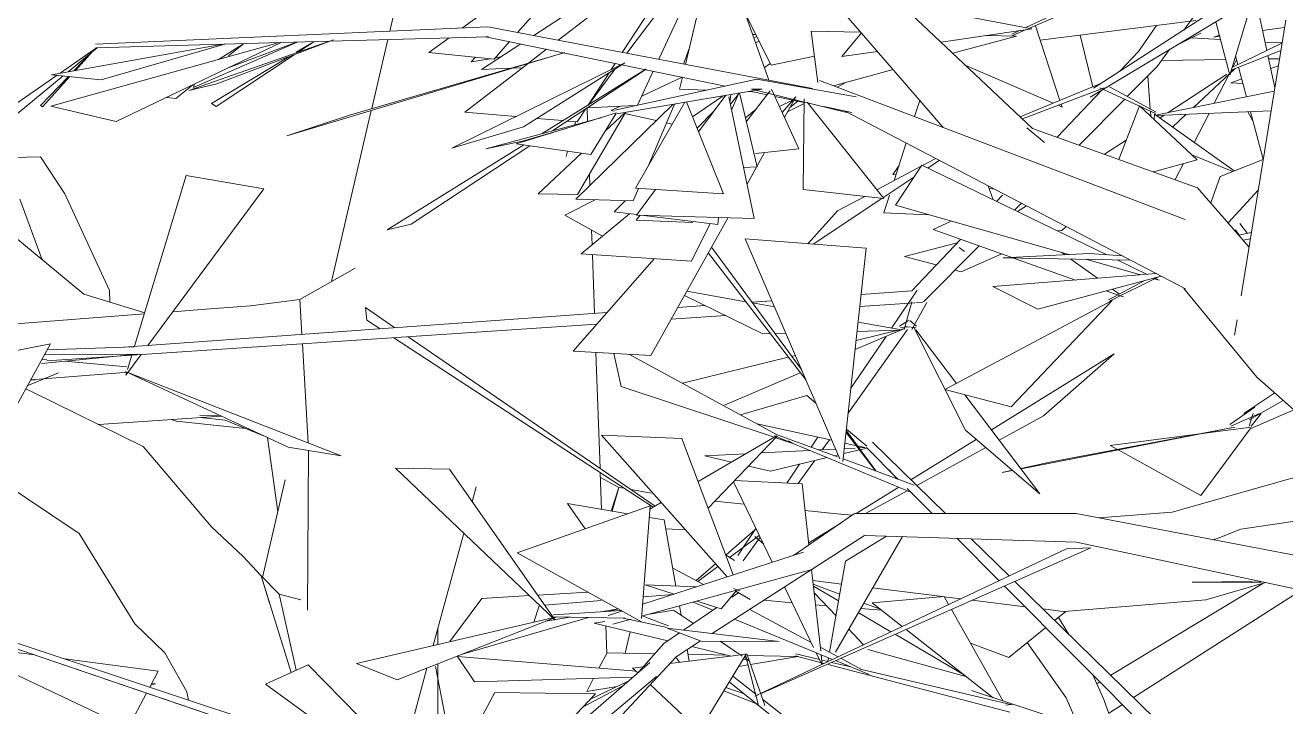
# Model space of a CAD drawing. Header units: millimetres. Extents: x 78096 to 288885, y -20632 to 149556.
# Drawn here: x 250612 to 251112, y 92259 to 92530 of the extents above; entities that cross this region are included whole.
import ezdxf

# ---------------------------------------------------------------- set-up
doc = ezdxf.new("R2010")
doc.units = ezdxf.units.MM
doc.layers.add('G-IMPT', color=8, linetype='Continuous', lineweight=9)
doc.layers.add('L-PLNT', color=71, linetype='Continuous', lineweight=9)

# ---------------------------------------------------------------- blocks, each defined once
blk = doc.blocks.new('ZZ-V - Tree Broadleaf 1 - 3dtree rotund SIMPLU-4826059-TOMH A-A')
at = {"layer": 'G-IMPT'}
for p, q in [((25381.08, 92535.79), (25375.11, 92527.62)), ((25400.37, 92533.02), (25393.33, 92509.77)), ((25318.07, 92523.57), (25379.91, 92531.42)), ((25364.29, 92529.43), (25357.08, 92519.09)), ((25393.33, 92509.77), (25387.84, 92530.9)), ((25204.42, 92524.54), (25205.64, 92525.01)), ((25205.12, 92522.59), (25206.52, 92523.25)), ((25339, 92505.06), (25333.97, 92525.59)), ((25381.83, 92526.43), (25372.91, 92521.95)), ((25176.5, 92514.14), (25178.77, 92520.29)), ((25357.08, 92519.09), (25349.63, 92511.22)), ((25369.45, 92519.87), (25364.54, 92513.16)), ((25393.97, 92511.66), (25413.63, 92519.55)), ((25394.23, 92512.76), (25414.09, 92522.43)), ((25208.61, 92512.78), (25210.96, 92514.4)), ((25364.54, 92513.16), (25352.68, 92501.21)), ((25159.91, 92501.38), (25175.91, 92508.88)), ((25392.15, 92510.15), (25368.89, 92494.86)), ((25378.99, 92496.9), (25395.38, 92512.23)), ((25395.23, 92512.17), (25393.76, 92511.21)), ((25342.56, 92503.75), (25324.84, 92485.05)), ((25342.81, 92506.82), (25340.59, 92505.71)), ((25180.1, 92493.17), (25192.26, 92501.54)), ((25214.59, 92497.21), (25219.77, 92499.83)), ((25270.32, 92499.68), (25268.25, 92493.25)), ((25351.64, 92500.17), (25333.53, 92481.93)), ((25147.78, 92495.68), (25151.34, 92497.35)), ((25148.97, 92495.42), (25147.78, 92495.68)), ((25165.68, 92491.69), (25153.25, 92494.47)), ((25367.33, 92493.84), (25365.57, 92492.68)), ((25370.63, 92489.08), (25376.08, 92494.18)), ((25172.02, 92490.28), (25169.75, 92490.79)), ((25264.91, 92482.8), (25260.12, 92467.84)), ((25352.25, 92483.93), (25343.67, 92478.29)), ((25299.49, 92460.23), (25297.38, 92465.83)), ((25129.39, 92454.18), (25141.41, 92460.26)), ((25258.28, 92462.1), (25256.01, 92455.02)), ((25303.12, 92462.1), (25300.76, 92459.62)), ((25310.66, 92458.9), (25307.93, 92456.14)), ((25312.61, 92457.88), (25309.1, 92455.57)), ((25129.39, 92454.18), (25144.33, 92445.78)), ((25273.73, 92454.32), (25256.01, 92455.02)), ((25326.68, 92447.98), (25324.89, 92447.93)), ((25326.68, 92447.98), (25328.43, 92449.62)), ((25286.48, 92444.53), (25267.16, 92424.13)), ((25293.82, 92441.94), (25272.09, 92420.05)), ((25285.93, 92441.27), (25288.03, 92439.75)), ((25177.86, 92423.96), (25201.21, 92419.74)), ((25267.16, 92424.13), (25247, 92422.69)), ((25266.13, 92419.65), (25269.29, 92424.33)), ((25050.2, 92417.53), (25050.82, 92412.43)), ((25050.2, 92417.53), (25061.95, 92409.46)), ((25185.15, 92418.27), (25174.24, 92417.49)), ((25176.93, 92422.3), (25207.98, 92407.07)), ((25211.53, 92420.16), (25203.63, 92419.59)), ((25203.87, 92419.26), (25212.59, 92417.68)), ((25268.33, 92419.26), (25246.47, 92417.81)), ((25259.11, 92409.27), (25265.98, 92419.43)), ((25264.12, 92408.78), (25267.08, 92419.72)), ((25267.14, 92408.71), (25273.15, 92419.4)), ((25271.1, 92419.45), (25268.74, 92419.29)), ((25271.1, 92419.45), (25272.09, 92420.05)), ((25146.06, 92415.48), (24952.39, 92401.63)), ((25050.82, 92412.43), (25056.01, 92409.04)), ((25193.31, 92414.26), (25171.62, 92412.82)), ((25142, 92410.84), (24923.74, 92396.29)), ((25241.89, 92375.56), (25265.47, 92408.75)), ((25244.66, 92400.81), (25264.22, 92409.12)), ((25245.02, 92404.38), (25261.23, 92408.38)), ((25245.41, 92407.99), (25262.51, 92408.41)), ((25245.81, 92411.68), (25262.39, 92408.68)), ((25262.26, 92410.1), (25265.82, 92412.34)), ((25262.4, 92408.67), (25264.22, 92409.12)), ((25262.58, 92409.51), (25266.43, 92409.86)), ((25266.52, 92409.71), (25264.81, 92409.94)), ((25269.02, 92410.01), (25266.28, 92412.34)), ((25268.66, 92409.42), (25266.81, 92409.67)), ((25288.39, 92368.79), (25267.81, 92409.78)), ((25284.83, 92387.33), (25268.75, 92408.55)), ((25061.46, 92405.47), (25164.43, 92338.15)), ((25067.21, 92405.86), (25165.25, 92338.62)), ((25207.98, 92407.07), (25210.88, 92407.14)), ((25212.75, 92407.19), (25217.07, 92407.29)), ((25242.96, 92385.41), (25256.9, 92406.01)), ((24921.57, 92395.23), (24959.59, 92398.93)), ((24922.81, 92398.72), (24960.03, 92398.93)), ((24958.44, 92401.83), (24923.89, 92400.69)), ((25176.14, 92387.4), (25218.09, 92397.74)), ((25219.44, 92398.08), (25220.88, 92398.43)), ((25347.5, 92399.02), (25298.79, 92368.91)), ((25347.5, 92399.02), (25319.36, 92374.48)), ((24921.69, 92396.7), (24923.75, 92396.98)), ((25192.72, 92378.74), (25222.85, 92391.54)), ((25318.01, 92343.56), (25288.22, 92382.86)), ((25319.36, 92374.48), (25301.87, 92364.85)), ((25288.39, 92368.79), (25318.01, 92343.56)), ((25227.15, 92362.04), (25229.83, 92366)), ((25231.54, 92361), (25234.39, 92365)), ((25292.68, 92365.13), (25266.76, 92349.11)), ((25296.49, 92361.89), (25269.1, 92346.82)), ((25217.49, 92347.76), (25222.56, 92355.25)), ((25221.99, 92347.54), (25228.47, 92356.66)), ((25261.95, 92346.13), (25244.99, 92335.65)), ((25265.32, 92344.74), (25248.8, 92335.65)), ((25193.41, 92319.34), (25204.83, 92329.14)), ((25198.01, 92318.97), (25205.27, 92329.7)), ((25238.94, 92331.91), (25226.2, 92324.03)), ((25194.68, 92318.07), (25206.57, 92327.02)), ((25200.21, 92316.89), (25206.91, 92326.32)), ((25208.23, 92323.61), (25204.85, 92326.58)), ((25193.26, 92319.3), (25194.49, 92318.5)), ((25194.35, 92318.67), (25196.74, 92317.03)), ((25194.64, 92318.4), (25196.74, 92317.03)), ((25181.47, 92309.08), (25189.17, 92315.69)), ((25182.21, 92308.68), (25190.11, 92314.63)), ((25227.85, 92309.07), (25239.27, 92307.66)), ((25238.57, 92303.68), (25228.01, 92307.63)), ((25096.39, 92301.96), (25115.29, 92303.1)), ((25118.55, 92303.3), (25138.49, 92304.5)), ((25228.1, 92306.88), (25238.09, 92300.97)), ((25237.06, 92295.09), (25228.39, 92304.25)), ((25251.56, 92306.14), (25279.31, 92302.71)), ((25280.01, 92302.63), (25286.58, 92301.82)), ((25096.39, 92301.96), (25083.7, 92284.81)), ((25147.22, 92296.87), (25150.11, 92297.71)), ((25254.63, 92297.66), (25248.06, 92300.12)), ((25291.11, 92301.26), (25312.1, 92298.66)), ((25319.26, 92297.78), (25328.09, 92296.69)), ((25088.71, 92279.87), (25138.82, 92294.43)), ((25245.88, 92296.37), (25258.85, 92288.7)), ((25323.86, 92293.28), (25328.09, 92296.69)), ((25247.97, 92283.56), (25242.07, 92289.8)), ((25260.49, 92287.74), (25288.07, 92271.45)), ((25305.65, 92278.56), (25320.32, 92290.41)), ((25305.65, 92278.56), (25290.4, 92284.27)), ((25249.7, 92281.74), (25288.64, 92271))]:
    blk.add_line(p, q, dxfattribs=at)
blk = doc.blocks.new('ZZ-V - Tree Broadleaf 1 - 3dtree rotund SIMPLU-4826034-TOMH A-A')
at = {"layer": 'G-IMPT'}
for p, q in [((25315.04, 92488.56), (25174.29, 92621.41)), ((25279.62, 92488.92), (25180.59, 92603.43)), ((25088.69, 92528.44), (25154.09, 92576.19)), ((25154.27, 92576.13), (25110.64, 92526.63)), ((25117.01, 92525.43), (25181.48, 92567.49)), ((25126.79, 92523.57), (25183.17, 92566.95)), ((25183.48, 92566.85), (25152.2, 92518.75)), ((25189.63, 92566.04), (25154.03, 92518.4)), ((25166.68, 92516.01), (25189.79, 92565.99)), ((25177.27, 92514), (25189.39, 92564.98)), ((25210.41, 92507.71), (25190.12, 92564.75)), ((25337.92, 92500.97), (25399.71, 92538.02)), ((25211.33, 92513.65), (25200.88, 92534.51)), ((25288.24, 92533.17), (25314.84, 92528.13)), ((25312.41, 92528.59), (25329.47, 92536.62)), ((25313.8, 92528.33), (25333.31, 92536.71)), ((25339.25, 92504.53), (25389.34, 92536.78)), ((25098.79, 92528.88), (24943.07, 92522.05)), ((25098.79, 92528.88), (25227.67, 92504.44)), ((25314.84, 92528.13), (25278.72, 92522.85)), ((25307.15, 92525.47), (25312.57, 92527.8)), ((25316.17, 92529.34), (25325.93, 92499.68)), ((25415.57, 92531.52), (25397.83, 92422.15)), ((24925.33, 92497.42), (25015.57, 92522.6)), ((24951.31, 92491.29), (25016.75, 92522.65)), ((25036, 92523.18), (24980.14, 92503.6)), ((24981.92, 92504.8), (25023.18, 92522.81)), ((24991.28, 92506.31), (25037.55, 92523.68)), ((25016.65, 92522.63), (24994.2, 92521.98)), ((24996.07, 92512.74), (25022.79, 92522.8)), ((25099.05, 92524.99), (25016.71, 92522.63)), ((25022.78, 92518.8), (25029.72, 92522.98)), ((25023.69, 92518.98), (25029.72, 92522.98)), ((25075.36, 92518.7), (25083.4, 92524.57)), ((25097.94, 92524.99), (25193, 92505.36)), ((25097.94, 92524.99), (25099.05, 92524.99)), ((25107.46, 92523.02), (25101.35, 92516.09)), ((25203.96, 92525.84), (25205.21, 92525.86)), ((25229.78, 92506.86), (25227.2, 92527.24)), ((25246.9, 92526.75), (25227.2, 92527.24)), ((25247.1, 92526.53), (25239.41, 92517.1)), ((25283.44, 92518.39), (25308.63, 92525.23)), ((25308.63, 92525.23), (25296.97, 92525.52)), ((25306.89, 92525.99), (25309.9, 92527.41)), ((24925.53, 92509.87), (24992.91, 92521.95)), ((24943.47, 92520.53), (24929, 92510.5)), ((24932.17, 92511.06), (24943.67, 92520.53)), ((24934.51, 92511.48), (24941.37, 92518.64)), ((24941.9, 92519.07), (24935.13, 92511.59)), ((24941.54, 92518.81), (24943.26, 92520.6)), ((24993.42, 92521.96), (24943.27, 92520.52)), ((24945.28, 92507.88), (24994.74, 92522.14)), ((24991, 92497.3), (25021.95, 92517.83)), ((24991.86, 92515.98), (25001.76, 92522.2)), ((24995.92, 92517.44), (25001.79, 92522.2)), ((25129.44, 92518.73), (25019.08, 92485.62)), ((25043.83, 92493.88), (25128.54, 92518.48)), ((25075.36, 92518.7), (25101.35, 92516.09)), ((25096.31, 92511.92), (25111.91, 92522.1)), ((25115.11, 92514.58), (25122.14, 92519.99)), ((25253.47, 92519.16), (25239.41, 92517.1)), ((24989.09, 92498.52), (25019.85, 92517.04)), ((25152.08, 92514.07), (25084.52, 92480.79)), ((25089.71, 92495.04), (25114.79, 92514.33)), ((25112.62, 92512.66), (25108.61, 92512.48)), ((25112.96, 92489.2), (25153.17, 92514.61)), ((25149.36, 92514.37), (25147.78, 92511.95)), ((25211.33, 92513.65), (25228.46, 92517.22)), ((25288.55, 92513.56), (25323.25, 92498.58)), ((24927.78, 92509.65), (24871.95, 92470.93)), ((24882.27, 92469.97), (24930.16, 92509.41)), ((24921.27, 92497.66), (24932.31, 92509.19)), ((24932.9, 92509.13), (24922.04, 92497.13)), ((24925.53, 92509.87), (24945.28, 92507.88)), ((25107.74, 92512.44), (25096.31, 92511.92)), ((25120.38, 92486.54), (25161.57, 92512.11)), ((25124.61, 92487.68), (25161.61, 92512.1)), ((25146.96, 92510.68), (25138.62, 92497.86)), ((25149.42, 92512.23), (25138.72, 92497.93)), ((25205.62, 92508.09), (25149.21, 92495.87)), ((25158.27, 92497.83), (25164.48, 92511.25)), ((25174.93, 92504.11), (25176.05, 92508.86)), ((25205.62, 92508.09), (25245, 92501.09)), ((25230.43, 92507.62), (25375.61, 92452.44)), ((25236, 92505.51), (25259.71, 92511.95)), ((24974.92, 92500.41), (24981.54, 92505.77)), ((24991.28, 92506.31), (24980.14, 92503.6)), ((24982.16, 92506.07), (24981.92, 92504.8)), ((25207.76, 92504.19), (25150.04, 92494.33)), ((25185.6, 92503.75), (25174.93, 92504.11)), ((25198.48, 92502.6), (25195.57, 92495.87)), ((25205.72, 92473.35), (25198.69, 92502.64)), ((25210.91, 92503.46), (25201.43, 92491.23)), ((25203.7, 92503.15), (25202, 92503.2)), ((25202.78, 92503.34), (25209.71, 92501.9)), ((25203.49, 92504.19), (25241.39, 92494.85)), ((25203.49, 92504.19), (25207.76, 92504.19)), ((25222.23, 92480.53), (25211.43, 92504.12)), ((25237.43, 92504.96), (25241.52, 92507.01)), ((25310.14, 92493.19), (25342.45, 92506.48)), ((25311.02, 92492.36), (25343.44, 92504.73)), ((25363.89, 92494.52), (25341.8, 92504.71)), ((25364.16, 92494.96), (25345.57, 92505.08)), ((25411, 92503.37), (25363.91, 92493.86)), ((24921.27, 92497.66), (24922.04, 92497.13)), ((24971.4, 92500.91), (24974.92, 92500.41)), ((24989.09, 92498.52), (24991, 92497.3)), ((25133.71, 92460.51), (25172.28, 92498.12)), ((25157.36, 92497.63), (25138.36, 92496.76)), ((25157.38, 92464.82), (25176.99, 92498.93)), ((25162.44, 92473.62), (25172.93, 92498.24)), ((25192.38, 92462.63), (25177.74, 92499.06)), ((25182.5, 92487.21), (25193.34, 92501.72)), ((25204.54, 92452.86), (25194.49, 92501.08)), ((25194.92, 92499.02), (25195.22, 92502.04)), ((25195.09, 92498.21), (25198.27, 92502.12)), ((25212.73, 92501.28), (25219.94, 92499.79)), ((25215.65, 92494.9), (25221.1, 92501.11)), ((25216.54, 92492.97), (25221.1, 92501.11)), ((25217.75, 92495.14), (25224.36, 92498.43)), ((25221.91, 92499.38), (25218.72, 92496.86)), ((25220.32, 92499.71), (25224.36, 92498.88)), ((25223.97, 92464.35), (25224.38, 92500.36)), ((25255.96, 92460.7), (25225.61, 92498.99)), ((25225.95, 92498.55), (25228.54, 92498.01)), ((25325.19, 92497.74), (25326.8, 92497.05)), ((25326.41, 92498.23), (25326.8, 92497.05)), ((25380.38, 92476.16), (25357.52, 92497.6)), ((24925.33, 92497.42), (24951.31, 92491.29)), ((25043.83, 92493.88), (25019.08, 92485.62)), ((25089.71, 92495.04), (25109.89, 92493.29)), ((25098.08, 92480.52), (25143.68, 92492.82)), ((25110.01, 92482.47), (25149.83, 92494.71)), ((25118.28, 92492.56), (25128.63, 92491.66)), ((25137.56, 92496.22), (25134.27, 92491.17)), ((25134.35, 92462.38), (25153.51, 92494.92)), ((25139.68, 92478.19), (25149.62, 92494.33)), ((25145.39, 92487.46), (25153.34, 92494.89)), ((25181.92, 92488.64), (25188.59, 92495.37)), ((25201.06, 92492.74), (25205.34, 92496.28)), ((25232.15, 92497.27), (25243.38, 92494.95)), ((25240.67, 92495.45), (25375.74, 92424.91)), ((25349.3, 92476.27), (25357.48, 92497.48)), ((25363.3, 92492.17), (25363.46, 92494.17)), ((25395.09, 92471.73), (25363.46, 92494.17)), ((25409.73, 92495.51), (25364.11, 92493.71)), ((25112.96, 92489.2), (25084.52, 92480.79)), ((25112.62, 92483.49), (25129.85, 92488.57)), ((25130.41, 92491.51), (25134.27, 92491.17)), ((25312.85, 92488.84), (25319.8, 92483.02)), ((25380.61, 92465.04), (25315.04, 92488.56)), ((25098.08, 92480.52), (25112.62, 92483.49)), ((25058.87, 92448.33), (25113.11, 92482.02)), ((25068.32, 92450.52), (25115.52, 92481.67)), ((25110.01, 92482.47), (25139.68, 92478.19)), ((25118.75, 92462.58), (25136.03, 92478.72)), ((25201.7, 92466.49), (25208.7, 92478.99)), ((25222.23, 92480.53), (25205.1, 92478.58)), ((25394.59, 92471.53), (25378.26, 92478.14)), ((25205.72, 92473.35), (25200.32, 92473.12)), ((25270.86, 92473.6), (25253.23, 92464.14)), ((25271.11, 92473.98), (25260.63, 92458.04)), ((25271.11, 92473.98), (25344.5, 92438.42)), ((25276.61, 92476.68), (25271.36, 92473.86)), ((25273.45, 92472.85), (25278.07, 92475.92)), ((25380.38, 92476.16), (25363.11, 92471.32)), ((25406.61, 92476.28), (25389.53, 92469.53)), ((25255.68, 92461.05), (25267.98, 92469.22)), ((25385.82, 92459.02), (25389.53, 92469.53)), ((25118.75, 92462.58), (25134.35, 92462.38)), ((25156.53, 92459.76), (25158.65, 92464.74)), ((25157.38, 92464.82), (25192.38, 92462.63)), ((25157.83, 92454.17), (25165.41, 92464.32)), ((25223.97, 92464.35), (25255.96, 92460.7)), ((25400.98, 92441.55), (25380.61, 92465.04)), ((25404.62, 92464.02), (25392.68, 92451.12)), ((25133.71, 92460.51), (25156.53, 92459.76)), ((25148.98, 92455.42), (25153.38, 92459.86)), ((25227.95, 92442.62), (25255.28, 92460.78)), ((25248.42, 92461.56), (25237.68, 92455.8)), ((25329.49, 92438.5), (25260.63, 92458.04)), ((25135.8, 92438.73), (25155.08, 92454.68)), ((25148.98, 92455.42), (25157.95, 92454.33)), ((25157.64, 92452.16), (25159.24, 92454.13)), ((25157.83, 92454.17), (25204.54, 92452.86)), ((25159.69, 92454.12), (25190.09, 92450.43)), ((25163.51, 92398.36), (25194.22, 92453.15)), ((25190.09, 92450.43), (25190.37, 92453.26)), ((25225.86, 92442.78), (25237.68, 92455.8)), ((25068.32, 92450.52), (25058.87, 92448.33)), ((25157.64, 92452.16), (25180.17, 92451.28)), ((25179.65, 92435.89), (25187.12, 92450.79)), ((25275.6, 92448.38), (25282.71, 92451.78)), ((25275.6, 92448.38), (25306.81, 92437.34)), ((25248.99, 92441), (25200.97, 92444.68)), ((25238.56, 92357.35), (25200.97, 92444.68)), ((25396.98, 92446.15), (25401.9, 92447.25)), ((25398.73, 92444.14), (25401.49, 92444.72)), ((25135.8, 92438.73), (25179.65, 92435.89)), ((25186.35, 92439.11), (25225.13, 92388.57)), ((25223.28, 92392.85), (25187.62, 92441.38)), ((25248.99, 92441), (25239.81, 92356.29)), ((25337.69, 92438.92), (25303.4, 92437.16)), ((25327.92, 92438.42), (25326.72, 92439.28)), ((25337.69, 92438.92), (25350.74, 92437.97)), ((25132.63, 92400.15), (25164.79, 92436.85)), ((25353.94, 92436.3), (25303.4, 92437.16)), ((25307.51, 92437.09), (25332.09, 92428.39)), ((25340.85, 92429.08), (25330.3, 92436.7)), ((25357.91, 92430.43), (25336.17, 92436.6)), ((25348.7, 92436.39), (25360.56, 92430.64)), ((25364.22, 92430.93), (25299.25, 92425.8)), ((25317.21, 92416.84), (25366.17, 92429.91)), ((25345.27, 92420.48), (25359.68, 92428.18)), ((25345.57, 92420.05), (25364.83, 92429.56)), ((25365.35, 92428.32), (25362.89, 92429.02)), ((25363.52, 92429.21), (25365.35, 92428.32)), ((25317.21, 92416.84), (25299.25, 92425.8)), ((25344.3, 92424.07), (25349.46, 92422.25)), ((25349.57, 92422.78), (25346.84, 92424.75)), ((25404.09, 92389.83), (25375.11, 92425.06)), ((25280.29, 92384.91), (25346.65, 92420.3)), ((25346.65, 92420.3), (25306.59, 92378.1)), ((25349.51, 92422.23), (25351.14, 92421.65)), ((25396.27, 92412.52), (25395.28, 92406.44)), ((24925.19, 92403.04), (24867.03, 92297.58)), ((24925.19, 92403.04), (24877.17, 92393.61)), ((25132.63, 92400.15), (25163.51, 92398.36)), ((25148.82, 92399.21), (25151.79, 92386.09)), ((25155.11, 92398.85), (25213.42, 92367.1)), ((25454.21, 92345.44), (25404.09, 92389.83)), ((25151.79, 92386.09), (25212.52, 92365.94)), ((25225.5, 92382.5), (25199.11, 92374.89)), ((25225.5, 92382.5), (25229.02, 92379.53)), ((25280.29, 92384.91), (25306.59, 92378.1)), ((25205.71, 92371.3), (25235.36, 92364.78)), ((25241.05, 92367.81), (25252.69, 92352.64)), ((25252.89, 92352.57), (25241.14, 92368.56)), ((25241.21, 92369.23), (25249.32, 92362.38)), ((25175.86, 92365.4), (25143.91, 92366.74)), ((25193.76, 92310.51), (25143.91, 92366.74)), ((25175.86, 92365.4), (25196.27, 92311.32)), ((25182.26, 92348.45), (25213.47, 92366.49)), ((25186.28, 92337.8), (25213.71, 92366.39)), ((25212.61, 92366.58), (25266.32, 92344.32)), ((25213.01, 92367.25), (25237.67, 92358.17)), ((25213.09, 92365.75), (25220.27, 92363.37)), ((25218.21, 92364.49), (25220.27, 92363.37)), ((25240.6, 92363.63), (25244.66, 92362.74)), ((25245.56, 92362.54), (25248.57, 92361.88)), ((25251.56, 92363.98), (25280.54, 92335.64)), ((25184.93, 92358.57), (25201.24, 92359.42)), ((25184.93, 92358.57), (25195.5, 92356.11)), ((25207.32, 92359.74), (25226.69, 92360.74)), ((25233.58, 92357.89), (25211.01, 92352.49)), ((25230.19, 92360.93), (25236.88, 92361.27)), ((25237.89, 92358.92), (25236.53, 92358.59)), ((25246.33, 92360.93), (25240.15, 92359.46)), ((25240.37, 92361.45), (25244.66, 92361.68)), ((25246.14, 92361.75), (25248.57, 92361.88)), ((25249.35, 92361.66), (25246.68, 92361.02)), ((25249.17, 92361.83), (25261.6, 92349.36)), ((25083.56, 92353.29), (25062.19, 92353.71)), ((25062.19, 92353.71), (25125.5, 92293.37)), ((25083.56, 92353.29), (25125.5, 92293.37)), ((25202.32, 92354.52), (25211.01, 92352.49)), ((25239.92, 92357.34), (25268.02, 92346.99)), ((25258, 92352.97), (25261.28, 92349.48)), ((25196.28, 92348.22), (25211.75, 92316.35)), ((25196.79, 92348.76), (25223.6, 92347.47)), ((25223.6, 92347.47), (25226.28, 92323.28)), ((25265.29, 92345.66), (25275.26, 92335.64)), ((25163.29, 92338.7), (25110.41, 92320.12)), ((25130.48, 92339.6), (25154.36, 92335.56)), ((25130.48, 92339.6), (25137.5, 92329.64)), ((25163.29, 92338.7), (25159.87, 92293.95)), ((25163.19, 92337.43), (25167.62, 92339.99)), ((25162.94, 92334.11), (25168.85, 92333.11)), ((25168.85, 92333.11), (25173.49, 92306.88)), ((25244.42, 92335.65), (25220.1, 92319.07)), ((25332.42, 92335.63), (25244.66, 92335.65)), ((25425.22, 92317.96), (25332.42, 92335.63)), ((25169.47, 92329.6), (25177.14, 92329.26)), ((25248.31, 92327.01), (25187.83, 92288.01)), ((25236.77, 92280.65), (25263.39, 92326.53)), ((25240.86, 92316.71), (25257.12, 92326.73)), ((25332.47, 92324.35), (25248.31, 92327.01)), ((25285.02, 92325.85), (25301.79, 92309.01)), ((25290.74, 92325.67), (25305.82, 92310.92)), ((25421.72, 92305.21), (25332.47, 92324.35)), ((25159.77, 92292.66), (25110.41, 92320.12)), ((25160.31, 92299.63), (25224.09, 92320.37)), ((25328.6, 92321.69), (25207.08, 92264.22)), ((25338.24, 92322.07), (25207.1, 92264.16)), ((25328.6, 92321.69), (25338.24, 92322.07)), ((25160.38, 92295.02), (25227.98, 92313.56)), ((25184.44, 92307.48), (25172.23, 92314.04)), ((25227.37, 92313.42), (25230.96, 92281.03)), ((25240.86, 92316.71), (25234.5, 92280.57)), ((25308.05, 92308.74), (25389.27, 92229.31)), ((25160.53, 92302.56), (25172.36, 92303.55)), ((25172.8, 92303.7), (25161.32, 92307.32)), ((25181.66, 92306.57), (25161.32, 92307.32)), ((25191.4, 92297.82), (25197.49, 92305.09)), ((25198.3, 92304.21), (25195.74, 92302.47)), ((25198.73, 92304.97), (25196.28, 92305.86)), ((25197.25, 92304.81), (25203, 92301.54)), ((25198.67, 92304.97), (25198.57, 92305.09)), ((25198.63, 92305.09), (25198.67, 92304.97)), ((25216.53, 92306.51), (25228.16, 92282.55)), ((25251.41, 92300.19), (25279.93, 92302.77)), ((25281.76, 92299.54), (25279.93, 92302.77)), ((25303.89, 92306.9), (25384.49, 92226)), ((25079.98, 92224.74), (24860.69, 92299.33)), ((24860.72, 92299.27), (25079.98, 92224.73)), ((24867.77, 92298.92), (25081.67, 92227.84)), ((25117.12, 92292.59), (25119.24, 92299.09)), ((25121.37, 92299.27), (25143.75, 92301.15)), ((25143.79, 92296.65), (25150.56, 92297.78)), ((25174.89, 92299), (25175.54, 92295.3)), ((25189.71, 92298.35), (25176.51, 92289.36)), ((25180.28, 92300.47), (25188.1, 92297.26)), ((25191.4, 92297.82), (25181.73, 92300.87)), ((25227.23, 92284.48), (25202.76, 92297.63)), ((25251.41, 92300.19), (25263.34, 92290.83)), ((25303.43, 92261.24), (25282.85, 92297.61)), ((25124.51, 92294.31), (25046.64, 92276.18)), ((25062.86, 92269.64), (25126.17, 92294.68)), ((25121.89, 92292.99), (25131.35, 92294.57)), ((25124.65, 92294.7), (25153.39, 92294.14)), ((25124.88, 92295.47), (25151.7, 92297.15)), ((25145.29, 92292.85), (25141.09, 92292.17)), ((25146.55, 92295.16), (25152.05, 92296.95)), ((25148.43, 92291.74), (25155.7, 92293.73)), ((25170.06, 92290.39), (25152.6, 92294.14)), ((25170.51, 92291.15), (25160.13, 92295.12)), ((25172.56, 92297.29), (25162.97, 92295.73)), ((25172.56, 92297.29), (25180.43, 92292.04)), ((25196.71, 92293.73), (25235.69, 92277.75)), ((24883.16, 92291.69), (25079.96, 92224.7)), ((25170.3, 92285.13), (25141.09, 92292.17)), ((25174.9, 92288.26), (25168.74, 92284.07)), ((25183.48, 92285), (25169.96, 92290.15)), ((25214.43, 92284.82), (25169.96, 92290.15)), ((25264.84, 92289.66), (25299.39, 92262.57)), ((25168.74, 92284.07), (25158.77, 92272.78)), ((25183.28, 92285.07), (25173.56, 92278.8)), ((25195.36, 92279.08), (25179.81, 92282.83)), ((25183.48, 92285), (25214.43, 92284.82)), ((25191.05, 92284.95), (25199.83, 92279.09)), ((25237.85, 92278.77), (25230.79, 92282.57)), ((25086.74, 92278.89), (25157.69, 92273.03)), ((25086.74, 92278.89), (25093.52, 92268.84)), ((25173.56, 92278.8), (25113.08, 92213.76)), ((25146.14, 92280.38), (25142.92, 92274.25)), ((25146.14, 92280.38), (25165.17, 92280.02)), ((25198.33, 92279.44), (25171.08, 92276.14)), ((25173.44, 92278.68), (25174.91, 92276.6)), ((25177.96, 92281.64), (25178.76, 92277.07)), ((25178.29, 92279.78), (25193.66, 92279.49)), ((25182.88, 92249.42), (25201.32, 92279.81)), ((25201.08, 92279.78), (25199.15, 92279.54)), ((25202.38, 92277.39), (25200.18, 92277.92)), ((25200.58, 92278.59), (25202.38, 92277.39)), ((25201.02, 92279.95), (25206.32, 92259.46)), ((25201.61, 92279.95), (25208.75, 92259.44)), ((25201.75, 92279.34), (25221.65, 92278.97)), ((25203.07, 92275.74), (25222.06, 92278.86)), ((25220.85, 92279.18), (25232.33, 92276.16)), ((25221.08, 92279.91), (25230.52, 92277.69)), ((25229.21, 92280.41), (25231.47, 92275.75)), ((25231.12, 92279.62), (25231.54, 92275.79)), ((25231.35, 92277.5), (25233.89, 92276.9)), ((25234.12, 92278.39), (25233.85, 92276.91)), ((25247.1, 92273.8), (25238.91, 92278.2)), ((25010.51, 92267.95), (25027.5, 92275.58)), ((25027.5, 92275.58), (25070.93, 92231.41)), ((25062.86, 92269.64), (25046.64, 92276.18)), ((25106.95, 92227.8), (25163.09, 92276.54)), ((25160.62, 92274.87), (25156.28, 92274.35)), ((25158.35, 92272.42), (25156.28, 92274.35)), ((25198.38, 92274.96), (25202.15, 92275.58)), ((25233.92, 92275.75), (25306.03, 92256.79)), ((25235.24, 92276.58), (25242.92, 92274.78)), ((25236.82, 92277.28), (25250.2, 92271.8)), ((25246.57, 92273.93), (25306.98, 92259.75)), ((25010.51, 92267.95), (25052.44, 92237.56)), ((25078.88, 92198.36), (25165.77, 92270.92)), ((25156.43, 92270.75), (25093.52, 92268.84)), ((25140.82, 92270.28), (25138.05, 92265.02)), ((25139.51, 92261.95), (25154.52, 92269.1)), ((25182.88, 92249.42), (25163.3, 92267.77)), ((25194.64, 92268.8), (25262.68, 92214.33)), ((25196.03, 92271.08), (25205.16, 92263.96)), ((25049.01, 92167.67), (25101.65, 92264.66)), ((25141.61, 92264.16), (25050.22, 92168.31)), ((25141.61, 92264.16), (25101.65, 92264.66)), ((25136.66, 92258.96), (25152.42, 92267.27)), ((25138.05, 92265.02), (25150.15, 92267.02)), ((25192.49, 92265.26), (25206.23, 92259.8)), ((25193.33, 92266.64), (25200.53, 92264.09)), ((25206.69, 92264.04), (25204.77, 92263.13)), ((25206.42, 92263.85), (25204.77, 92263.13)), ((25290.83, 92265.38), (25371.73, 92238.81)), ((25207.92, 92261.8), (25266.53, 92216.08)), ((25304.45, 92259.61), (25306.5, 92259.8))]:
    blk.add_line(p, q, dxfattribs=at)
blk = doc.blocks.new('ZZ-V - Tree Broadleaf 2 - 3dtree rotund SIMPLU-4826084-TOMH A-A')
at = {"layer": 'G-IMPT'}
for p, q in [((25092.19, 92514.95), (25093.9, 92516.84)), ((25092.19, 92514.95), (25099.79, 92516.25)), ((25101.79, 92516.59), (25104.07, 92516.99)), ((25409.63, 92512.31), (25412.62, 92513.37)), ((25393.83, 92506.69), (25398.12, 92508.22)), ((25398.6, 92506.42), (25393.83, 92506.69)), ((25138.43, 92491.4), (25138.24, 92496.67)), ((24921.16, 92477.29), (24893.78, 92476.61)), ((24921.16, 92477.29), (24930.87, 92462.58)), ((25139.34, 92466), (25139.18, 92470.57)), ((24948.6, 92424.24), (24930.87, 92462.58)), ((24938.39, 92422.73), (24890.91, 92462.1)), ((24921.92, 92436.39), (24912.95, 92460.5)), ((25140.19, 92442.36), (25139.98, 92448.23)), ((25141.17, 92415.13), (25140.33, 92438.43)), ((24962.59, 92415.38), (24938.39, 92422.73)), ((24948.81, 92419.57), (24948.6, 92424.24)), ((25143.39, 92353.62), (25141.73, 92399.62)), ((24975.02, 92372.34), (24973.08, 92372.98)), ((25002.58, 92369.46), (24975.02, 92372.34)), ((25370.46, 92336.24), (25441.57, 92356.36)), ((25143.97, 92337.32), (25143.45, 92351.87)), ((25150.83, 92346.05), (25143.52, 92349.93)), ((25150.83, 92346.05), (25147.76, 92336.68)), ((25150.83, 92346.05), (25148.16, 92336.61)), ((25150.83, 92346.05), (25152.9, 92345.69)), ((25155.65, 92345.21), (25163.59, 92343.81)), ((25188.95, 92340.59), (25200.57, 92339.38)), ((25397.75, 92329.5), (25462.57, 92338.95)), ((25224.77, 92336.87), (25236.01, 92335.7)), ((25236.01, 92335.7), (25243.45, 92334.98)), ((25341.38, 92333.93), (25370.46, 92336.24)), ((25388.74, 92325.89), (25397.75, 92329.5)), ((25388.74, 92325.89), (25386.67, 92325.3)), ((25406.48, 92307.96), (25346.15, 92271.48)), ((25378.49, 92308.41), (25401.8, 92308.72)), ((25378.49, 92308.41), (25405.8, 92308.48)), ((25383.9, 92301.35), (25407.49, 92308.26)), ((25401.8, 92308.72), (25402.1, 92308.15)), ((25421.58, 92305.09), (25355.18, 92262.65)), ((25208.46, 92301.31), (25219.59, 92300.22)), ((25228.92, 92299.43), (25233.28, 92299.08)), ((25246.82, 92297.97), (25255.1, 92297.29)), ((25327.76, 92296.73), (25383.9, 92301.35)), ((25325.3, 92294.43), (25329.34, 92287.92)), ((25078.93, 92283.7), (25078.92, 92290.02)), ((25146.03, 92280.16), (25145.64, 92291.07)), ((25155.33, 92288.74), (25153.39, 92280.24)), ((24956.02, 92250.57), (24885.89, 92283.86)), ((24885.89, 92283.86), (24918.78, 92279.53)), ((25312.97, 92284.47), (25328.45, 92262.46)), ((24930.92, 92277.93), (24967.92, 92273.06)), ((24964.58, 92266.75), (24967.92, 92273.06)), ((25078.1, 92274.99), (25081.92, 92255.08)), ((25079.05, 92232.37), (25078.95, 92276)), ((24964.98, 92267.51), (24966.81, 92268.13)), ((24965.45, 92268.39), (24966.81, 92268.13)), ((25338.98, 92271.69), (25343.37, 92261.83)), ((25341.8, 92268.85), (25340.57, 92268.11)), ((24956.02, 92250.57), (24963.33, 92264.39)), ((25328.45, 92262.46), (25333.11, 92251.49)), ((25343.37, 92261.83), (25348.91, 92246.31)), ((25350.78, 92259.84), (25345.57, 92256.51))]:
    blk.add_line(p, q, dxfattribs=at)
blk = doc.blocks.new('ZZ-V - Tree Broadleaf 2 - 3dtree rotund SIMPLU-4826109-TOMH A-A')
at = {"layer": 'G-IMPT'}
for p, q in [((25059.9, 92527.18), (25066.23, 92554.33)), ((25404.87, 92534.33), (25408.08, 92519.5)), ((25406.36, 92527.42), (25415.09, 92528.59)), ((25052.75, 92496.47), (25059.13, 92523.84)), ((25377.93, 92524.47), (25389.67, 92523.83)), ((25389.21, 92525.64), (25387.09, 92524.83)), ((25387.09, 92524.83), (25389.34, 92525.13)), ((25407.35, 92522.88), (25414.11, 92522.51)), ((25366.23, 92515.47), (25391.75, 92515.87)), ((25394.6, 92512.93), (25396.09, 92515.83)), ((25395.65, 92517.45), (25396.6, 92513.91)), ((25396.89, 92512.83), (25400.01, 92501.15)), ((25408.51, 92517.5), (25411.24, 92504.87)), ((25408.81, 92516.14), (25413.08, 92516.2)), ((25360.83, 92509.42), (25361.77, 92496.26)), ((25387.22, 92498.56), (25393.18, 92510.17)), ((25036.77, 92427.86), (25052.56, 92495.67)), ((25361.83, 92495.47), (25361.97, 92493.42)), ((25379.22, 92482.99), (25385.15, 92494.54)), ((25400.53, 92495.14), (25402.55, 92491.64)), ((25401.6, 92495.19), (25406.63, 92476.39)), ((25133.3, 92490.02), (25133.62, 92491.23)), ((25129.89, 92477.48), (25130.44, 92479.52)), ((25262.05, 92473.87), (25259.6, 92470.31)), ((25371.65, 92468.25), (25374.93, 92474.63)), ((24979.02, 92469.84), (24958.57, 92402.07)), ((24979.02, 92469.84), (25009.84, 92464.57)), ((25259.6, 92470.31), (25260.85, 92470.13)), ((24963.87, 92402.45), (25009.84, 92464.57)), ((25297.77, 92464.81), (25299.95, 92464.49)), ((25395.57, 92448.27), (25397.1, 92446.18)), ((25397.32, 92450.82), (25400.38, 92446.91)), ((25264.23, 92437.78), (25285.2, 92443.18)), ((25276.83, 92434.35), (25264.23, 92437.78)), ((25286.72, 92431.66), (25302.91, 92438.72)), ((25024.13, 92420.69), (25046.08, 92433.14)), ((25286.72, 92431.66), (25284.28, 92432.32)), ((25004.53, 92418.08), (24985.19, 92416.68)), ((25024.13, 92420.69), (25004.53, 92418.08)), ((25024.13, 92420.69), (25024.96, 92406.82)), ((24962.45, 92414.92), (24908.15, 92410.72)), ((24985.19, 92416.68), (24973.74, 92415.79)), ((25025.18, 92403.06), (25027.54, 92363.66)), ((24955.12, 92390.63), (24961.15, 92398.79)), ((24957.51, 92398.54), (24955.79, 92392.87)), ((24955.45, 92393.98), (24930.75, 92396.13)), ((24928.39, 92391.47), (24915.98, 92386.35)), ((24917.23, 92388.61), (24919.09, 92388.71)), ((24956.12, 92391.82), (24917.3, 92388.74)), ((25019.48, 92362.05), (24954.92, 92392.03)), ((24955.49, 92391.86), (24955.12, 92390.63)), ((25040.53, 92358.57), (24955.92, 92391.72)), ((24917.89, 92384.04), (24915.33, 92385.16)), ((24961.93, 92362.26), (24917.89, 92384.04)), ((25398.95, 92375.39), (25411.2, 92383.54)), ((25393.39, 92371.01), (25403.35, 92377.91)), ((25401.05, 92372.81), (25414.58, 92380.55)), ((24992.96, 92374.37), (24944.34, 92370.96)), ((24984.47, 92374.66), (24992.22, 92374.71)), ((24994.55, 92372.77), (24984.61, 92373.79)), ((25011.13, 92365.93), (24994.55, 92372.77)), ((25393.83, 92370.4), (25405.16, 92375.38)), ((25401.1, 92370.31), (25402.16, 92373.82)), ((25401.45, 92369.36), (25418.81, 92376.8)), ((25401.87, 92370.33), (25405.8, 92375.39)), ((25402.27, 92374.18), (25402.62, 92375.36)), ((25310.49, 92353.47), (25395.37, 92369.94)), ((25322.63, 92356.14), (25395.37, 92369.94)), ((25381.82, 92342.8), (25401.45, 92369.36)), ((25382.4, 92367.43), (25401.86, 92369.91)), ((25011.28, 92365.86), (25015.45, 92336.35)), ((25345.82, 92362.75), (25381.5, 92367.31)), ((25348.79, 92361.11), (25345.82, 92362.75)), ((24989.17, 92330.42), (24961.93, 92362.26)), ((25019.48, 92362.05), (25040.53, 92358.57)), ((25027.56, 92360.72), (25027.26, 92297.26)), ((25381.82, 92342.8), (25349.06, 92360.96)), ((24936.62, 92327.81), (24897.9, 92353.55)), ((25303, 92352.02), (25307.07, 92352.87)), ((25303, 92352.02), (25307.13, 92352.82)), ((25310.42, 92353.58), (25322.63, 92356.14)), ((25009.4, 92310.34), (25018.41, 92349.05)), ((25092.61, 92340.36), (25094.2, 92346.23)), ((24958.64, 92291.85), (24936.62, 92327.81)), ((25001.62, 92318.66), (24989.17, 92330.42)), ((25077.08, 92283.27), (25089.23, 92327.94)), ((25008.76, 92310.98), (25001.62, 92318.66)), ((25016.01, 92303.67), (25008.76, 92310.98)), ((25012.14, 92300.05), (25008.76, 92310.98)), ((25008.76, 92310.98), (25020.68, 92272.52)), ((25016.01, 92303.67), (25024.61, 92301.39)), ((25016.01, 92303.67), (25022.76, 92273.45)), ((24970.62, 92280.31), (24958.64, 92291.85)), ((24979.29, 92264.89), (24970.62, 92280.31)), ((25064.7, 92237.75), (25074.64, 92274.3)), ((24980.02, 92261.62), (24979.29, 92264.89))]:
    blk.add_line(p, q, dxfattribs=at)

msp = doc.modelspace()

# ---------------------------------------------------------------- block references
at = {"layer": 'L-PLNT'}
for name in ['ZZ-V - Tree Broadleaf 1 - 3dtree rotund SIMPLU-4826059-TOMH A-A', 'ZZ-V - Tree Broadleaf 2 - 3dtree rotund SIMPLU-4826109-TOMH A-A', 'ZZ-V - Tree Broadleaf 2 - 3dtree rotund SIMPLU-4826084-TOMH A-A', 'ZZ-V - Tree Broadleaf 1 - 3dtree rotund SIMPLU-4826034-TOMH A-A']:
    msp.add_blockref(name, (225696.455, 0), dxfattribs=at)

doc.saveas('drawing.dxf')
